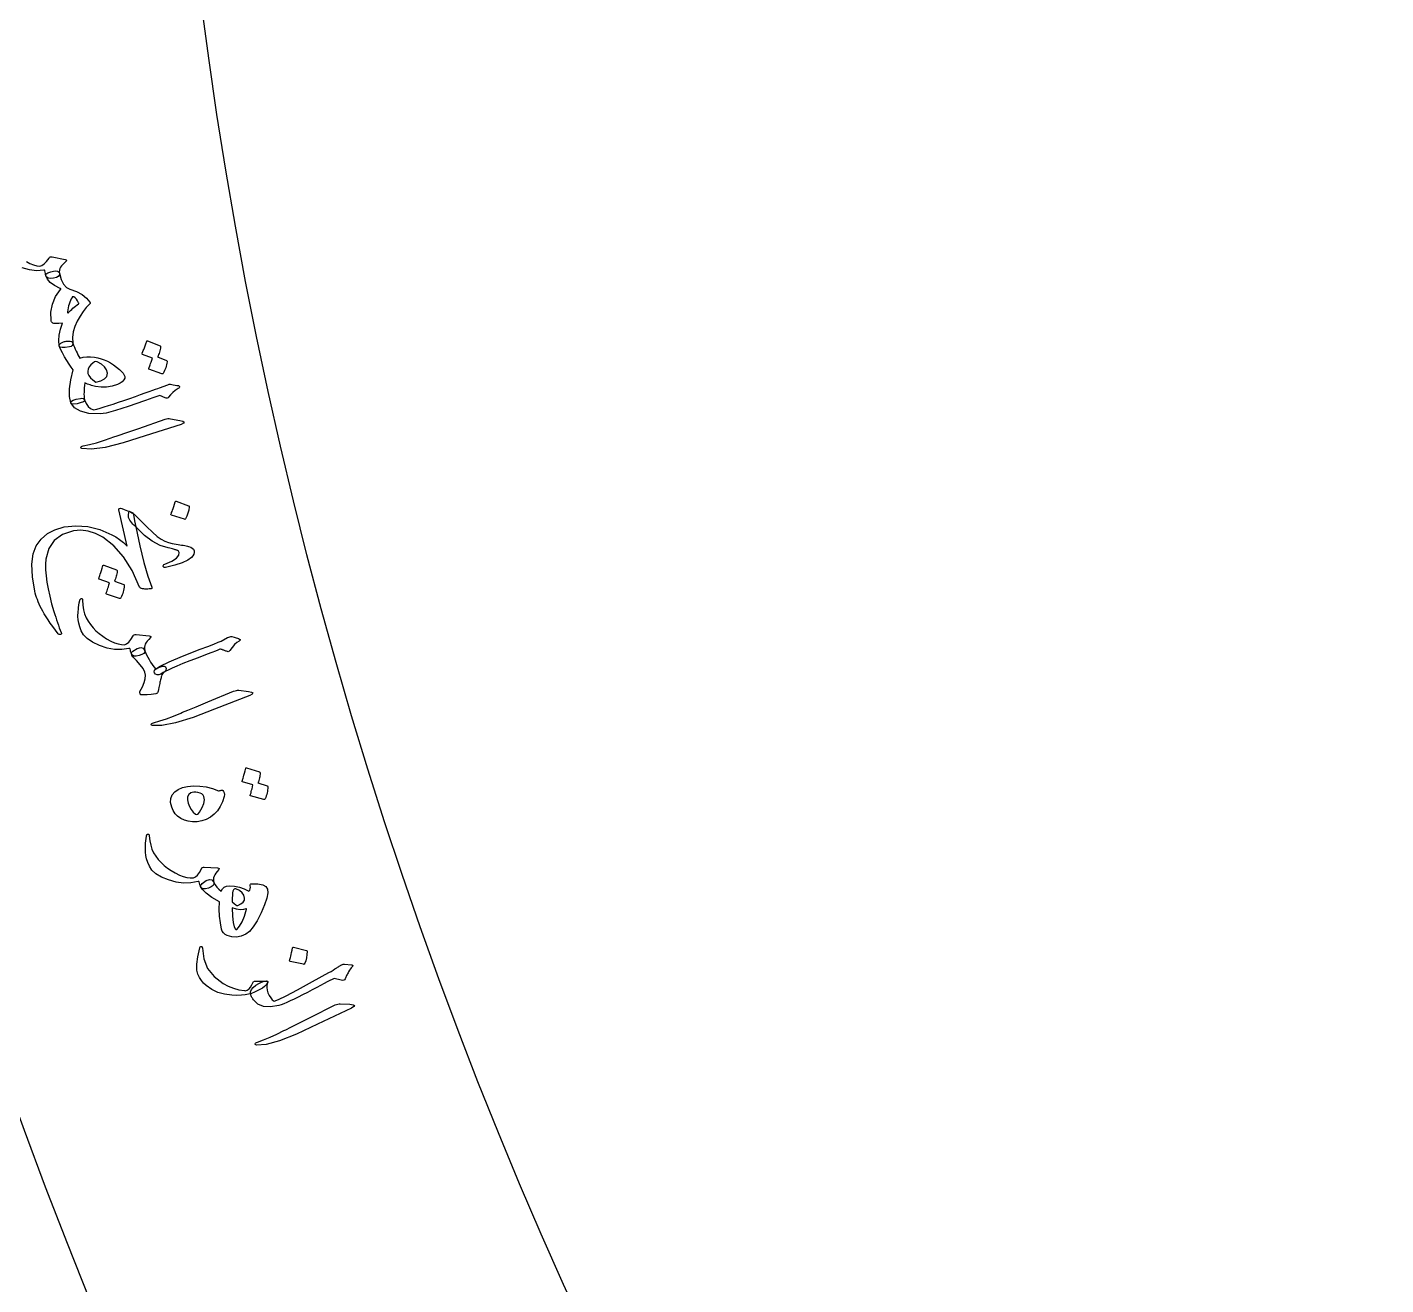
# Model space of a CAD drawing. Header units: millimetres. Extents: x -77 to 77, y -78 to 103.
# Drawn here: x -53.11 to -37.59, y -21.22 to -6.85 of the extents above; entities that cross this region are included whole.
import ezdxf

# ---------------------------------------------------------------- set-up
doc = ezdxf.new("R2010")
doc.units = ezdxf.units.MM
for name, color, linetype in [('CUT_OUTER', 1, 'Continuous'), ('ENGRAVE', 7, 'Continuous'), ('TEXT', 5, 'Continuous')]:
    doc.layers.add(name, color=color, linetype=linetype)

msp = doc.modelspace()

# ---------------------------------------------------------------- linework, layer by layer
at = {"layer": 'CUT_OUTER'}
msp.add_arc((0, -0.0003), 77.4997, 178.346942, 3.754487, dxfattribs=at)
at = {"layer": 'ENGRAVE'}
for radius in [75.95, 75.95, 73.9156, 70.1375, 70.1375, 67.1538, 61.6125, 61.6125, 56.575, 56.575, 51.5375, 51.5375]:
    msp.add_circle((0, 0), radius, dxfattribs=at)
at = {"layer": 'TEXT'}
msp.add_lwpolyline([(-53.1186, -9.5276), (-53.0783, -9.5497), (-53.0392, -9.5658), (-53.0015, -9.5762), (-52.965, -9.5806), (-52.9414, -9.5731), (-52.9162, -9.5553), (-52.8893, -9.5271), (-52.8607, -9.4885), (-52.8542, -9.4816), (-52.8463, -9.477), (-52.8368, -9.4748), (-52.8257, -9.4751), (-52.8257, -9.4751), (-52.6783, -9.5039), (-52.6663, -9.5078), (-52.6598, -9.5125), (-52.6591, -9.5181), (-52.6639, -9.5244), (-52.6854, -9.5432), (-52.7035, -9.561), (-52.7183, -9.5777), (-52.7297, -9.5934), (-52.7376, -9.6097), (-52.7422, -9.6269), (-52.7436, -9.6447), (-52.7418, -9.6634), (-52.7432, -9.6824), (-52.755, -9.6979), (-52.7773, -9.7101), (-52.8099, -9.7187), (-52.8437, -9.7223), (-52.8695, -9.719), (-52.8871, -9.7088), (-52.8967, -9.6917), (-52.8999, -9.6779), (-52.9027, -9.6638), (-52.9051, -9.6493), (-52.9072, -9.6346), (-52.9083, -9.6322), (-52.9106, -9.6303), (-52.9142, -9.6288), (-52.9191, -9.6278), (-53.0022, -9.6333), (-53.0855, -9.6249), (-53.1688, -9.6024)], dxfattribs=at)
for points in [[(-52.3951, -9.994), (-52.3925, -9.9985), (-52.3917, -10.0027), (-52.3927, -10.0065), (-52.3956, -10.0101), (-52.435, -10.0523), (-52.472, -10.0995), (-52.5067, -10.1516), (-52.5391, -10.2088), (-52.5662, -10.2701), (-52.5836, -10.3327), (-52.5913, -10.3966), (-52.5893, -10.4617), (-52.5897, -10.4767), (-52.596, -10.4886), (-52.6079, -10.4973), (-52.6256, -10.503), (-52.6749, -10.5107), (-52.7109, -10.5115), (-52.7339, -10.5054), (-52.7437, -10.4924), (-52.7501, -10.4321), (-52.7459, -10.3686), (-52.7311, -10.302), (-52.7057, -10.2322), (-52.7494, -10.236), (-52.7827, -10.2373), (-52.8056, -10.2361), (-52.818, -10.2324), (-52.8254, -10.2264), (-52.8312, -10.2193), (-52.8354, -10.2113), (-52.8381, -10.2022), (-52.8396, -10.1055), (-52.822, -10.014), (-52.7852, -9.9277), (-52.7292, -9.8467), (-52.7273, -9.8436), (-52.7273, -9.8406), (-52.7292, -9.8377), (-52.7332, -9.835), (-52.7979, -9.8026), (-52.8467, -9.7676), (-52.8798, -9.73), (-52.897, -9.69), (-52.8969, -9.6809), (-52.8931, -9.6727), (-52.8855, -9.6654), (-52.8742, -9.659), (-52.8397, -9.6448), (-52.8098, -9.637), (-52.7845, -9.6356), (-52.7637, -9.6406), (-52.7551, -9.6453), (-52.7486, -9.6503), (-52.7443, -9.6558), (-52.7421, -9.6616), (-52.7215, -9.7336), (-52.6948, -9.7881), (-52.6618, -9.8251), (-52.6228, -9.8447), (-52.5458, -9.8717), (-52.4823, -9.9056), (-52.432, -9.9463), (-52.3951, -9.994)], [(-52.5236, -10.0114), (-52.5219, -10.0089), (-52.5211, -10.006), (-52.5213, -10.0026), (-52.5225, -9.9987), (-52.5343, -9.9761), (-52.5477, -9.9576), (-52.5628, -9.9432), (-52.5795, -9.9328), (-52.5858, -9.9308), (-52.591, -9.931), (-52.5951, -9.9334), (-52.5981, -9.9381), (-52.6076, -9.9564), (-52.6162, -9.9752), (-52.624, -9.9947), (-52.6308, -10.0148), (-52.6367, -10.0355), (-52.6417, -10.0569), (-52.6458, -10.0788), (-52.649, -10.1014), (-52.6492, -10.1071), (-52.6488, -10.1114), (-52.6478, -10.1144), (-52.6462, -10.116), (-52.6441, -10.1163), (-52.6418, -10.1154), (-52.6393, -10.1132), (-52.6367, -10.1097), (-52.6258, -10.0986), (-52.6141, -10.0871), (-52.6014, -10.0752), (-52.5878, -10.0628), (-52.5732, -10.0502), (-52.5576, -10.0375), (-52.5411, -10.0245), (-52.5236, -10.0114)], [(-51.9953, -10.8435), (-51.9949, -10.846), (-51.9946, -10.8483), (-51.9944, -10.8503), (-51.9944, -10.8522), (-51.9945, -10.854), (-51.9948, -10.8559), (-51.9951, -10.8577), (-51.9956, -10.8596), (-52.0072, -10.8814), (-52.0249, -10.9008), (-52.0488, -10.9177), (-52.0787, -10.9321), (-52.1415, -10.9521), (-52.2042, -10.9625), (-52.267, -10.9633), (-52.3297, -10.9544), (-52.3447, -10.9511), (-52.3598, -10.9473), (-52.375, -10.9431), (-52.3903, -10.9384), (-52.4056, -10.9334), (-52.4211, -10.9279), (-52.4366, -10.9219), (-52.4523, -10.9155), (-52.4557, -10.9436), (-52.4584, -10.9706), (-52.4603, -10.9965), (-52.4614, -11.0214), (-52.4616, -11.0452), (-52.4608, -11.0679), (-52.459, -11.0895), (-52.4561, -11.11), (-52.4572, -11.1183), (-52.4639, -11.126), (-52.4764, -11.1331), (-52.4946, -11.1397), (-52.5414, -11.1523), (-52.5763, -11.157), (-52.5992, -11.1538), (-52.6102, -11.1426), (-52.6254, -11.0687), (-52.6262, -10.9814), (-52.6127, -10.8809), (-52.5847, -10.7672), (-52.6081, -10.7358), (-52.6323, -10.7002), (-52.6573, -10.6605), (-52.6832, -10.6167), (-52.7076, -10.5726), (-52.7259, -10.5369), (-52.7381, -10.5096), (-52.7441, -10.4907), (-52.7436, -10.4805), (-52.7382, -10.4707), (-52.7279, -10.4612), (-52.7125, -10.4521), (-52.7035, -10.4481), (-52.6943, -10.4447), (-52.685, -10.4422), (-52.6756, -10.4403), (-52.666, -10.4391), (-52.6564, -10.4381), (-52.6467, -10.4375), (-52.637, -10.4372), (-52.6185, -10.4389), (-52.6045, -10.4433), (-52.5949, -10.4503), (-52.5896, -10.46), (-52.5802, -10.4837), (-52.5707, -10.5068), (-52.5609, -10.5291), (-52.5509, -10.5507), (-52.5407, -10.5718), (-52.5302, -10.5926), (-52.5195, -10.6132), (-52.5084, -10.6334), (-52.4706, -10.6224), (-52.4301, -10.6167), (-52.387, -10.6162), (-52.3413, -10.621), (-52.3036, -10.6289), (-52.2665, -10.6394), (-52.23, -10.6527), (-52.1941, -10.6685), (-52.1587, -10.6872), (-52.1237, -10.709), (-52.0892, -10.7339), (-52.0552, -10.7618), (-52.0318, -10.7842), (-52.014, -10.8052), (-52.0019, -10.825), (-51.9953, -10.8435)], [(-51.5188, -10.6597), (-51.5162, -10.6614), (-51.5143, -10.6641), (-51.5131, -10.6678), (-51.5125, -10.6725), (-51.5154, -10.6904), (-51.519, -10.7079), (-51.5234, -10.725), (-51.5285, -10.7418), (-51.5345, -10.7583), (-51.5413, -10.7746), (-51.5491, -10.7908), (-51.5578, -10.8069), (-51.5608, -10.8103), (-51.5643, -10.8122), (-51.5683, -10.8128), (-51.5729, -10.8118), (-51.72, -10.7579), (-51.7222, -10.756), (-51.7229, -10.7527), (-51.7221, -10.748), (-51.7198, -10.7419), (-51.7174, -10.7375), (-51.7143, -10.7306), (-51.7105, -10.7211), (-51.706, -10.709), (-51.7008, -10.6943), (-51.6946, -10.6767), (-51.6876, -10.6563), (-51.6797, -10.633), (-51.7941, -10.5894), (-51.7978, -10.5871), (-51.7993, -10.5834), (-51.7987, -10.5784), (-51.7958, -10.5721), (-51.7934, -10.5666), (-51.7898, -10.5581), (-51.785, -10.5464), (-51.7791, -10.5316), (-51.772, -10.5135), (-51.7639, -10.4919), (-51.7547, -10.4668), (-51.7444, -10.4381), (-51.7424, -10.435), (-51.7401, -10.4333), (-51.7374, -10.4331), (-51.7345, -10.4344), (-51.5925, -10.4919), (-51.5899, -10.4936), (-51.588, -10.4963), (-51.5868, -10.5), (-51.5863, -10.5047), (-51.5881, -10.5198), (-51.5907, -10.5346), (-51.5941, -10.5492), (-51.5984, -10.5635), (-51.6034, -10.5775), (-51.609, -10.5912), (-51.6153, -10.6046), (-51.6221, -10.6177)], [(-52.1929, -10.8045), (-52.2034, -10.7649), (-52.2266, -10.73), (-52.2624, -10.6995), (-52.3109, -10.6737), (-52.3258, -10.6706), (-52.3427, -10.6753), (-52.3616, -10.6877), (-52.3825, -10.7079), (-52.4009, -10.7328), (-52.4126, -10.7574), (-52.4176, -10.7818), (-52.416, -10.806), (-52.4065, -10.8309), (-52.3883, -10.8557), (-52.3613, -10.8805), (-52.3257, -10.9053), (-52.2688, -10.8909), (-52.2277, -10.8693), (-52.2024, -10.8405), (-52.1929, -10.8045)], [(-51.4746, -10.9303), (-51.4442, -10.9357), (-51.4202, -10.9399), (-51.4025, -10.9427), (-51.3911, -10.9442), (-51.3837, -10.9457), (-51.3781, -10.9485), (-51.3742, -10.9525), (-51.3721, -10.9578), (-51.3718, -10.9642), (-51.374, -10.97), (-51.3784, -10.9753), (-51.3853, -10.9799), (-51.419, -11.0017), (-51.4484, -11.0256), (-51.4736, -11.0513), (-51.4946, -11.0791), (-51.5015, -11.0871), (-51.5105, -11.0909), (-51.5214, -11.0905), (-51.5344, -11.0859), (-51.5954, -11.0601), (-51.6186, -11.0678), (-51.6413, -11.0753), (-51.6637, -11.0827), (-51.6856, -11.0901), (-51.7071, -11.0974), (-51.7281, -11.1045), (-51.7488, -11.1116), (-51.769, -11.1186), (-51.956, -11.1834), (-52.103, -11.2301), (-52.2101, -11.2586), (-52.2772, -11.269), (-52.4045, -11.2625), (-52.5024, -11.2393), (-52.571, -11.1993), (-52.6102, -11.1426), (-52.6106, -11.1409), (-52.6109, -11.1392), (-52.6113, -11.1375), (-52.6117, -11.1357), (-52.6042, -11.1235), (-52.5835, -11.1123), (-52.5497, -11.1021), (-52.5027, -11.0929), (-52.485, -11.0909), (-52.4713, -11.093), (-52.4617, -11.0994), (-52.4561, -11.11), (-52.4382, -11.1517), (-52.4148, -11.1846), (-52.3858, -11.2087), (-52.3513, -11.224), (-52.3158, -11.2149), (-52.2756, -11.2035), (-52.2308, -11.1899), (-52.1812, -11.1741), (-52.1272, -11.1562), (-52.0689, -11.1365), (-52.0064, -11.1148), (-51.9395, -11.0912), (-51.8736, -11.0686), (-51.8145, -11.0481), (-51.762, -11.0297), (-51.7163, -11.0135), (-51.6772, -10.9995), (-51.6448, -10.9881), (-51.6189, -10.9792), (-51.5997, -10.9728), (-51.5057, -10.9351), (-51.4962, -10.9326), (-51.4878, -10.9309), (-51.4806, -10.9301), (-51.4746, -10.9303)], [(-51.367, -11.3441), (-51.3319, -11.3532), (-51.3179, -11.3636), (-51.3251, -11.3755), (-51.3536, -11.3887), (-51.7635, -11.5205), (-52.0152, -11.601), (-52.2192, -11.652), (-52.3756, -11.6733), (-52.4844, -11.6648), (-52.494, -11.6609), (-52.4996, -11.6569), (-52.5012, -11.6526), (-52.4988, -11.6481), (-52.4945, -11.644), (-52.4884, -11.6404), (-52.4807, -11.6374), (-52.4713, -11.6348), (-52.3973, -11.6184), (-52.3196, -11.5976), (-52.2381, -11.5723), (-52.1529, -11.5427), (-52.1306, -11.5354), (-52.0703, -11.5151), (-51.9722, -11.4816), (-51.8362, -11.4352), (-51.535, -11.3299), (-51.5188, -11.3254), (-51.5034, -11.3229), (-51.489, -11.3224), (-51.4754, -11.3239)], [(-51.8711, -12.5576), (-51.8255, -12.7773), (-51.7796, -12.9657), (-51.7337, -13.1227), (-51.6881, -13.2484), (-51.6866, -13.2523), (-51.686, -13.2558), (-51.6863, -13.259), (-51.6874, -13.2618), (-51.6893, -13.2641), (-51.692, -13.2659), (-51.6954, -13.267), (-51.6995, -13.2676), (-51.7158, -13.2682), (-51.7308, -13.2686), (-51.7445, -13.2688), (-51.757, -13.2688), (-51.7681, -13.2686), (-51.7779, -13.2681), (-51.7865, -13.2674), (-51.7937, -13.2665), (-51.8056, -13.2636), (-51.815, -13.2593), (-51.8218, -13.2533), (-51.8261, -13.2458), (-51.9113, -13.0587), (-52.0097, -12.9017), (-52.1216, -12.7746), (-52.2471, -12.6776), (-52.3311, -12.6334), (-52.4151, -12.6067), (-52.499, -12.5976), (-52.583, -12.6061), (-52.7082, -12.6473), (-52.8022, -12.7144), (-52.8649, -12.8076), (-52.8961, -12.9268), (-52.8999, -12.9857), (-52.8994, -13.0493), (-52.8944, -13.1176), (-52.8851, -13.1905), (-52.8714, -13.268), (-52.8536, -13.35), (-52.8316, -13.4365), (-52.8053, -13.5274), (-52.7952, -13.5595), (-52.7849, -13.5911), (-52.7746, -13.622), (-52.7642, -13.6523), (-52.7537, -13.6818), (-52.7433, -13.7102), (-52.7328, -13.7376), (-52.7225, -13.764), (-52.7199, -13.7722), (-52.7204, -13.7787), (-52.7242, -13.7835), (-52.731, -13.7866), (-52.7396, -13.7881), (-52.7465, -13.7878), (-52.7519, -13.7858), (-52.7558, -13.7819), (-52.7887, -13.7384), (-52.819, -13.6969), (-52.8467, -13.6575), (-52.8719, -13.6201), (-52.8945, -13.585), (-52.9146, -13.5522), (-52.9323, -13.5218), (-52.9476, -13.4937), (-52.9604, -13.4669), (-52.9724, -13.4407), (-52.9835, -13.4151), (-52.9938, -13.3901), (-53.003, -13.3655), (-53.0111, -13.3411), (-53.0179, -13.3171), (-53.0235, -13.2933), (-53.0516, -13.1283), (-53.058, -12.9867), (-53.0432, -12.8685), (-53.0071, -12.7739), (-52.9517, -12.6976), (-52.8803, -12.6366), (-52.7928, -12.591), (-52.6893, -12.5605), (-52.5553, -12.5464), (-52.4195, -12.5565), (-52.2819, -12.5906), (-52.1425, -12.6486), (-52.0985, -12.6737), (-52.0549, -12.7036), (-52.0116, -12.7383), (-51.9687, -12.7777), (-52.0649, -12.3648), (-52.063, -12.3539), (-52.0563, -12.3479), (-52.0449, -12.3469), (-52.0286, -12.3508), (-52.0043, -12.3596), (-51.9824, -12.3677), (-51.9629, -12.3749), (-51.9458, -12.3814), (-51.9313, -12.3872), (-51.9194, -12.3922), (-51.9102, -12.3965), (-51.9036, -12.4001), (-51.9, -12.4109), (-51.8934, -12.4408), (-51.8838, -12.4897), (-51.8711, -12.5576)], [(-51.9441, -12.381), (-51.9298, -12.3883), (-51.9153, -12.3971), (-51.9005, -12.4073), (-51.8855, -12.4191), (-51.8701, -12.4324), (-51.8543, -12.4471), (-51.838, -12.4633), (-51.8212, -12.4809), (-51.7455, -12.5586), (-51.6802, -12.6207), (-51.6253, -12.6673), (-51.5809, -12.6985), (-51.5392, -12.7208), (-51.4968, -12.7382), (-51.4535, -12.7506), (-51.4093, -12.7581), (-51.3876, -12.7607), (-51.3668, -12.7634), (-51.347, -12.7662), (-51.3281, -12.7692), (-51.3105, -12.7722), (-51.2944, -12.7752), (-51.2797, -12.7783), (-51.2665, -12.7814), (-51.2431, -12.7898), (-51.2251, -12.801), (-51.2124, -12.8151), (-51.2051, -12.832), (-51.2036, -12.8501), (-51.2081, -12.8689), (-51.2183, -12.8885), (-51.2345, -12.909), (-51.2755, -12.9397), (-51.3386, -12.9687), (-51.4237, -12.9959), (-51.531, -13.0214), (-51.5409, -13.0227), (-51.5486, -13.0213), (-51.5541, -13.0171), (-51.5573, -13.01), (-51.5578, -13.0021), (-51.5548, -12.995), (-51.5484, -12.989), (-51.5387, -12.9838), (-51.4603, -12.9503), (-51.4066, -12.917), (-51.3777, -12.8839), (-51.3736, -12.851), (-51.3769, -12.8437), (-51.383, -12.8368), (-51.3919, -12.8305), (-51.4036, -12.8246), (-51.4103, -12.8223), (-51.4186, -12.8198), (-51.4283, -12.817), (-51.4396, -12.8139), (-51.4525, -12.8105), (-51.4669, -12.8068), (-51.4828, -12.8028), (-51.5003, -12.7985), (-51.5919, -12.77), (-51.6822, -12.7226), (-51.7712, -12.6562), (-51.8589, -12.5708), (-51.8598, -12.5699), (-51.8625, -12.5672), (-51.8669, -12.5627), (-51.8732, -12.5563), (-51.8813, -12.5482), (-51.8911, -12.5382), (-51.9027, -12.5264), (-51.9161, -12.5128), (-51.9393, -12.4827), (-51.9517, -12.4507), (-51.9533, -12.4168), (-51.9441, -12.381)], [(-51.2662, -12.3188), (-51.2636, -12.3204), (-51.2616, -12.323), (-51.2603, -12.3267), (-51.2596, -12.3314), (-51.2651, -12.3673), (-51.2741, -12.402), (-51.2864, -12.4355), (-51.3022, -12.4679), (-51.305, -12.4714), (-51.3081, -12.4733), (-51.3116, -12.4739), (-51.3154, -12.4729), (-51.4638, -12.4251), (-51.4676, -12.4229), (-51.4693, -12.4193), (-51.4688, -12.4143), (-51.4662, -12.4079), (-51.4639, -12.4023), (-51.4606, -12.3936), (-51.4563, -12.3818), (-51.4509, -12.3668), (-51.4445, -12.3484), (-51.4371, -12.3265), (-51.4288, -12.301), (-51.4196, -12.272), (-51.4178, -12.268), (-51.4157, -12.2657), (-51.4131, -12.2651), (-51.4102, -12.2662)], [(-52.0083, -13.2181), (-52.0057, -13.2197), (-52.0036, -13.2223), (-52.0022, -13.226), (-52.0015, -13.2308), (-52.0035, -13.2492), (-52.0062, -13.2672), (-52.0097, -13.2848), (-52.014, -13.302), (-52.0191, -13.3191), (-52.0252, -13.336), (-52.0322, -13.3528), (-52.0401, -13.3695), (-52.0429, -13.3731), (-52.0463, -13.3752), (-52.0503, -13.3759), (-52.0549, -13.3752), (-52.2047, -13.3262), (-52.207, -13.3244), (-52.2078, -13.3211), (-52.2072, -13.3163), (-52.2052, -13.31), (-52.2031, -13.3054), (-52.2003, -13.2983), (-52.197, -13.2884), (-52.1931, -13.276), (-52.1886, -13.2607), (-52.1833, -13.2425), (-52.1773, -13.2215), (-52.1706, -13.1975), (-52.2871, -13.1578), (-52.2909, -13.1556), (-52.2927, -13.1519), (-52.2922, -13.1468), (-52.2897, -13.1402), (-52.2875, -13.1346), (-52.2844, -13.1257), (-52.2802, -13.1136), (-52.275, -13.0983), (-52.2688, -13.0796), (-52.2618, -13.0573), (-52.2538, -13.0314), (-52.245, -13.0018), (-52.2431, -12.9985), (-52.2408, -12.9967), (-52.2382, -12.9963), (-52.2352, -12.9975), (-52.0904, -13.0503), (-52.0877, -13.0519), (-52.0857, -13.0545), (-52.0843, -13.0583), (-52.0836, -13.0631), (-52.0846, -13.0785), (-52.0865, -13.0937), (-52.0892, -13.1087), (-52.0928, -13.1234), (-52.0971, -13.1379), (-52.102, -13.152), (-52.1076, -13.1659), (-52.1138, -13.1795)], [(-51.8674, -13.7878), (-51.7182, -13.8043), (-51.7058, -13.8073), (-51.699, -13.8115), (-51.6978, -13.8169), (-51.7021, -13.8236), (-51.722, -13.8441), (-51.7386, -13.8633), (-51.7519, -13.8812), (-51.762, -13.8977), (-51.7685, -13.9147), (-51.7718, -13.9322), (-51.7717, -13.9501), (-51.7683, -13.9685), (-51.7682, -13.9876), (-51.7787, -14.004), (-51.7998, -14.018), (-51.8316, -14.0293), (-51.8651, -14.0356), (-51.891, -14.0344), (-51.9094, -14.0257), (-51.9204, -14.0095), (-51.9247, -13.996), (-51.9287, -13.9821), (-51.9323, -13.968), (-51.9355, -13.9534), (-51.9368, -13.9512), (-51.9393, -13.9494), (-51.943, -13.9483), (-51.9479, -13.9477), (-52.0303, -13.96), (-52.114, -13.9584), (-52.1988, -13.9429), (-52.2849, -13.9134), (-52.363, -13.8756), (-52.4238, -13.8351), (-52.4674, -13.7921), (-52.4937, -13.7465), (-52.5093, -13.7013), (-52.5206, -13.659), (-52.5277, -13.6198), (-52.5307, -13.5836), (-52.5304, -13.5655), (-52.5295, -13.5459), (-52.5282, -13.525), (-52.5262, -13.5027), (-52.5235, -13.479), (-52.5197, -13.454), (-52.5149, -13.4278), (-52.5091, -13.4003), (-52.5079, -13.3934), (-52.5059, -13.388), (-52.5031, -13.384), (-52.4995, -13.3813), (-52.4944, -13.3789), (-52.4899, -13.378), (-52.4863, -13.3787), (-52.4833, -13.3809), (-52.4804, -13.384), (-52.4784, -13.3879), (-52.4774, -13.3924), (-52.4773, -13.3976), (-52.4742, -13.4545), (-52.4665, -13.5066), (-52.4541, -13.5537), (-52.4371, -13.596), (-52.4145, -13.6364), (-52.3883, -13.6747), (-52.3584, -13.7111), (-52.3248, -13.7453), (-52.2877, -13.7777), (-52.2469, -13.8083), (-52.2027, -13.8372), (-52.155, -13.8642), (-52.113, -13.8829), (-52.0728, -13.8958), (-52.0343, -13.9029), (-51.9975, -13.9044), (-51.9747, -13.895), (-51.951, -13.8751), (-51.9265, -13.8448), (-51.9012, -13.804), (-51.8953, -13.7966), (-51.8878, -13.7914), (-51.8785, -13.7884), (-51.8674, -13.7878)], [(-51.5316, -14.1584), (-51.5245, -14.1777), (-51.5253, -14.1947), (-51.5339, -14.2094), (-51.5505, -14.2216), (-51.5588, -14.2274), (-51.566, -14.2364), (-51.5721, -14.2484), (-51.5771, -14.2635), (-51.5793, -14.2728), (-51.5819, -14.283), (-51.5847, -14.2943), (-51.5879, -14.3065), (-51.5911, -14.3197), (-51.5942, -14.3337), (-51.5971, -14.3486), (-51.5999, -14.3644), (-51.6052, -14.3939), (-51.6101, -14.4174), (-51.6147, -14.4348), (-51.6189, -14.4462), (-51.6231, -14.4543), (-51.6281, -14.4602), (-51.6341, -14.4638), (-51.6408, -14.4651), (-51.6932, -14.4721), (-51.7385, -14.4765), (-51.7769, -14.4782), (-51.8083, -14.4773), (-51.8126, -14.476), (-51.8162, -14.4731), (-51.8192, -14.4687), (-51.8214, -14.4627), (-51.8233, -14.4548), (-51.8241, -14.4483), (-51.8238, -14.4431), (-51.8225, -14.4392), (-51.7949, -14.3854), (-51.7752, -14.3365), (-51.7634, -14.2927), (-51.7595, -14.2538), (-51.7663, -14.2174), (-51.7859, -14.1772), (-51.8184, -14.1332), (-51.8636, -14.0853), (-51.8857, -14.0623), (-51.9026, -14.0417), (-51.9143, -14.0235), (-51.9208, -14.0078), (-51.9216, -13.9996), (-51.9192, -13.9919), (-51.9138, -13.9848), (-51.9053, -13.9781), (-51.854, -13.9495), (-51.8141, -13.9381), (-51.7857, -13.9439), (-51.7688, -13.9668), (-51.7582, -13.9934), (-51.7462, -14.0203), (-51.7327, -14.0474), (-51.7177, -14.0748), (-51.7013, -14.1024), (-51.6832, -14.13), (-51.6635, -14.1575), (-51.6422, -14.1851), (-51.5995, -14.1627), (-51.5668, -14.1508), (-51.5442, -14.1493), (-51.5316, -14.1584)], [(-51.0561, -14.0133), (-51.1595, -14.0531), (-51.2512, -14.089), (-51.3313, -14.1211), (-51.3998, -14.1493), (-51.4565, -14.1736), (-51.5014, -14.194), (-51.5344, -14.2105), (-51.5556, -14.223), (-51.5826, -14.2403), (-51.6065, -14.2489), (-51.6274, -14.249), (-51.6452, -14.2405), (-51.6573, -14.2273), (-51.6612, -14.2135), (-51.6569, -14.199), (-51.6444, -14.1839), (-51.5905, -14.1485), (-51.4877, -14.0987), (-51.3359, -14.0345), (-51.1353, -13.9559), (-51.0485, -13.9238), (-50.9793, -13.8976), (-50.9278, -13.8774), (-50.8939, -13.8632), (-50.8212, -13.8237), (-50.8082, -13.8176), (-50.7958, -13.8137), (-50.7843, -13.812), (-50.7735, -13.8125), (-50.7453, -13.8201), (-50.7235, -13.8261), (-50.7081, -13.8305), (-50.6989, -13.8332), (-50.6847, -13.84), (-50.6783, -13.8472), (-50.6798, -13.8547), (-50.6891, -13.8626), (-50.7168, -13.8799), (-50.744, -13.904), (-50.7707, -13.9349), (-50.7968, -13.9726), (-50.8022, -13.9796), (-50.8083, -13.9838), (-50.8152, -13.985), (-50.8229, -13.9833), (-50.8326, -13.9799), (-50.8418, -13.9767), (-50.8503, -13.9736), (-50.8582, -13.9706), (-50.8654, -13.9679), (-50.8721, -13.9653), (-50.8782, -13.9629), (-50.8836, -13.9606), (-50.8926, -13.9577), (-50.9011, -13.9564), (-50.9091, -13.9569), (-50.9167, -13.9589), (-50.9327, -13.9657), (-50.9612, -13.977), (-51.0024, -13.9928), (-51.0561, -14.0133)], [(-50.5843, -14.4392), (-50.5486, -14.4462), (-50.534, -14.4558), (-50.5405, -14.468), (-50.5681, -14.483), (-50.9693, -14.6394), (-51.2156, -14.735), (-51.4162, -14.7983), (-51.571, -14.829), (-51.6801, -14.8271), (-51.6899, -14.8238), (-51.6957, -14.8201), (-51.6976, -14.816), (-51.6955, -14.8114), (-51.6914, -14.807), (-51.6856, -14.8031), (-51.6781, -14.7995), (-51.6689, -14.7964), (-51.596, -14.7756), (-51.5197, -14.75), (-51.4399, -14.7199), (-51.3567, -14.6852), (-51.3348, -14.6765), (-51.2759, -14.6526), (-51.18, -14.6133), (-51.047, -14.5587), (-50.7528, -14.4353), (-50.7368, -14.4298), (-50.7217, -14.4264), (-50.7073, -14.425), (-50.6937, -14.4256)], [(-50.369, -15.5154), (-50.3663, -15.5168), (-50.3641, -15.5193), (-50.3626, -15.5229), (-50.3616, -15.5276), (-50.3628, -15.5457), (-50.3647, -15.5635), (-50.3674, -15.581), (-50.3709, -15.5982), (-50.3753, -15.6152), (-50.3805, -15.6321), (-50.3867, -15.649), (-50.3939, -15.6659), (-50.3965, -15.6695), (-50.3998, -15.6718), (-50.4038, -15.6727), (-50.4084, -15.6722), (-50.56, -15.6323), (-50.5624, -15.6306), (-50.5634, -15.6274), (-50.563, -15.6226), (-50.5613, -15.6163), (-50.5593, -15.6118), (-50.5569, -15.6046), (-50.5541, -15.5947), (-50.5507, -15.5823), (-50.5469, -15.567), (-50.5425, -15.5489), (-50.5374, -15.5279), (-50.5318, -15.504), (-50.6498, -15.4713), (-50.6537, -15.4693), (-50.6556, -15.4658), (-50.6554, -15.4607), (-50.6532, -15.4542), (-50.6513, -15.4485), (-50.6485, -15.4396), (-50.6448, -15.4275), (-50.6404, -15.4122), (-50.6351, -15.3935), (-50.629, -15.3712), (-50.6223, -15.3453), (-50.6148, -15.3157), (-50.613, -15.3124), (-50.6109, -15.3105), (-50.6083, -15.31), (-50.6052, -15.311), (-50.4584, -15.355), (-50.4557, -15.3564), (-50.4535, -15.359), (-50.452, -15.3625), (-50.451, -15.3672), (-50.4513, -15.3824), (-50.4525, -15.3975), (-50.4546, -15.4123), (-50.4575, -15.427), (-50.4611, -15.4414), (-50.4654, -15.4556), (-50.4703, -15.4695), (-50.4759, -15.4832)], [(-50.8776, -15.57), (-50.8667, -15.5822), (-50.8604, -15.598), (-50.8587, -15.6172), (-50.8617, -15.6398), (-50.8797, -15.6995), (-50.9046, -15.753), (-50.9365, -15.8002), (-50.9753, -15.8411), (-51.0186, -15.8746), (-51.0656, -15.8999), (-51.1163, -15.917), (-51.1707, -15.9258), (-51.2225, -15.927), (-51.2706, -15.9214), (-51.3151, -15.9089), (-51.3561, -15.8894), (-51.3919, -15.8642), (-51.4211, -15.8344), (-51.4437, -15.8), (-51.4597, -15.761), (-51.472, -15.7074), (-51.4704, -15.6602), (-51.4549, -15.6194), (-51.4255, -15.585), (-51.3855, -15.5576), (-51.3362, -15.5373), (-51.2777, -15.524), (-51.21, -15.5178), (-51.1374, -15.519), (-51.0659, -15.5285), (-50.9956, -15.5462), (-50.9264, -15.5722), (-50.9233, -15.5728), (-50.9185, -15.5725), (-50.9119, -15.5712), (-50.9036, -15.5688), (-50.8945, -15.5666), (-50.8871, -15.5661), (-50.8815, -15.5672), (-50.8776, -15.57)], [(-51.1884, -15.8394), (-51.1774, -15.8437), (-51.1659, -15.8411), (-51.1537, -15.8317), (-51.1408, -15.8155), (-51.1106, -15.7637), (-51.0925, -15.7168), (-51.0867, -15.6748), (-51.093, -15.6377), (-51.1012, -15.6217), (-51.1151, -15.6088), (-51.1347, -15.599), (-51.1599, -15.5923), (-51.1861, -15.5887), (-51.2083, -15.5883), (-51.2265, -15.591), (-51.2409, -15.5968), (-51.2644, -15.6168), (-51.2776, -15.6429), (-51.2805, -15.6749), (-51.2731, -15.7131), (-51.2579, -15.7531), (-51.2388, -15.7875), (-51.2156, -15.8162), (-51.1884, -15.8394)], [(-51.0873, -16.4445), (-50.9374, -16.4533), (-50.9249, -16.4556), (-50.9179, -16.4595), (-50.9164, -16.4648), (-50.9204, -16.4718), (-50.9392, -16.4933), (-50.9548, -16.5133), (-50.9671, -16.5318), (-50.9763, -16.5489), (-50.982, -16.5662), (-50.9843, -16.5838), (-50.9833, -16.6017), (-50.979, -16.6199), (-50.9778, -16.6389), (-50.9875, -16.6559), (-51.0079, -16.6709), (-51.0391, -16.6838), (-51.0722, -16.6919), (-51.0981, -16.692), (-51.117, -16.6843), (-51.1287, -16.6687), (-51.1338, -16.6554), (-51.1384, -16.6418), (-51.1427, -16.6278), (-51.1467, -16.6134), (-51.1481, -16.6112), (-51.1507, -16.6096), (-51.1545, -16.6087), (-51.1594, -16.6083), (-51.2411, -16.6249), (-51.3247, -16.6276), (-51.4103, -16.6165), (-51.4978, -16.5915), (-51.5777, -16.5577), (-51.6405, -16.5205), (-51.6862, -16.4797), (-51.7148, -16.4356), (-51.7327, -16.3912), (-51.7462, -16.3496), (-51.7554, -16.3108), (-51.7602, -16.2748), (-51.7608, -16.2567), (-51.761, -16.2371), (-51.7607, -16.2161), (-51.7599, -16.1937), (-51.7584, -16.17), (-51.7559, -16.1448), (-51.7525, -16.1184), (-51.7481, -16.0906), (-51.7473, -16.0837), (-51.7455, -16.0782), (-51.7429, -16.074), (-51.7395, -16.0712), (-51.7345, -16.0685), (-51.7301, -16.0674), (-51.7264, -16.0678), (-51.7234, -16.0699), (-51.7203, -16.0729), (-51.7181, -16.0766), (-51.7168, -16.0811), (-51.7164, -16.0863), (-51.7105, -16.143), (-51.7001, -16.1945), (-51.6853, -16.241), (-51.6661, -16.2824), (-51.6415, -16.3215), (-51.6133, -16.3585), (-51.5816, -16.3932), (-51.5463, -16.4257), (-51.5075, -16.4561), (-51.4652, -16.4846), (-51.4196, -16.5111), (-51.3705, -16.5357), (-51.3276, -16.5521), (-51.2868, -16.5629), (-51.248, -16.5681), (-51.2112, -16.5677), (-51.1889, -16.5571), (-51.1663, -16.536), (-51.1434, -16.5045), (-51.1201, -16.4625), (-51.1147, -16.4547), (-51.1074, -16.4491), (-51.0983, -16.4457), (-51.0873, -16.4445)], [(-50.5469, -16.6348), (-50.4745, -16.635), (-50.42, -16.6452), (-50.3834, -16.6653), (-50.3646, -16.6955), (-50.3617, -16.7395), (-50.373, -16.7994), (-50.3984, -16.8755), (-50.438, -16.9676), (-50.4835, -17.0572), (-50.528, -17.1278), (-50.5715, -17.1792), (-50.6141, -17.2115), (-50.6666, -17.2334), (-50.7194, -17.2431), (-50.7723, -17.2406), (-50.8255, -17.2259), (-50.8496, -17.2134), (-50.8686, -17.1968), (-50.8824, -17.1762), (-50.8912, -17.1516), (-50.9042, -17.0798), (-50.9125, -17.0044), (-50.9161, -16.9254), (-50.915, -16.8428), (-51.001, -16.7899), (-51.0654, -16.7429), (-51.1081, -16.7019), (-51.1293, -16.667), (-51.13, -16.6592), (-51.1273, -16.6506), (-51.1211, -16.6414), (-51.1114, -16.6316), (-51.0668, -16.5981), (-51.03, -16.5848), (-51.0009, -16.5915), (-50.9795, -16.6182), (-50.9634, -16.6472), (-50.944, -16.6735), (-50.9213, -16.6971), (-50.8953, -16.718), (-50.8815, -16.6924), (-50.8614, -16.6741), (-50.8349, -16.6633), (-50.8021, -16.6598), (-50.7432, -16.6634), (-50.6862, -16.6746), (-50.631, -16.6936), (-50.5777, -16.7202), (-50.5689, -16.7067), (-50.5636, -16.6917), (-50.5618, -16.675), (-50.5636, -16.6568), (-50.5638, -16.6475), (-50.561, -16.6408), (-50.5554, -16.6365), (-50.5469, -16.6348)], [(-50.7678, -16.842), (-50.7465, -16.8616), (-50.7292, -16.8749), (-50.7158, -16.8818), (-50.7064, -16.8825), (-50.6699, -16.864), (-50.6445, -16.8439), (-50.6303, -16.8223), (-50.6271, -16.7991), (-50.636, -16.7658), (-50.6555, -16.7372), (-50.6856, -16.7132), (-50.7264, -16.6938), (-50.7381, -16.6916), (-50.7477, -16.6949), (-50.7553, -16.7037), (-50.7608, -16.7181), (-50.7646, -16.7387), (-50.7671, -16.7662), (-50.7681, -16.8006), (-50.7678, -16.842)], [(-50.6068, -16.9267), (-50.6061, -16.9232), (-50.6068, -16.9211), (-50.6088, -16.9205), (-50.6123, -16.9212), (-50.641, -16.9303), (-50.6766, -16.9316), (-50.7193, -16.9251), (-50.7689, -16.9107), (-50.7649, -17.0056), (-50.7574, -17.0774), (-50.7465, -17.1261), (-50.7323, -17.1517), (-50.728, -17.1557), (-50.7239, -17.1576), (-50.72, -17.1576), (-50.7163, -17.1555), (-50.6838, -17.1187), (-50.6548, -17.0682), (-50.6291, -17.0042), (-50.6068, -16.9267)], [(-50.3658, -17.7679), (-50.3805, -17.7877), (-50.3999, -17.8069), (-50.4238, -17.8253), (-50.4525, -17.8431), (-50.4833, -17.8593), (-50.5154, -17.8737), (-50.5489, -17.8863), (-50.5838, -17.897), (-50.6204, -17.9043), (-50.6641, -17.9086), (-50.715, -17.9098), (-50.773, -17.9078), (-50.8551, -17.8974), (-50.9315, -17.8752), (-51.0019, -17.8412), (-51.0664, -17.7954), (-51.0957, -17.7682), (-51.1211, -17.738), (-51.1427, -17.7049), (-51.1604, -17.6687), (-51.1712, -17.621), (-51.1714, -17.5549), (-51.1608, -17.4704), (-51.1395, -17.3678), (-51.1369, -17.3613), (-51.1333, -17.3563), (-51.1287, -17.3529), (-51.1231, -17.351), (-51.1177, -17.3512), (-51.1136, -17.3543), (-51.1109, -17.3602), (-51.1096, -17.3688), (-51.0946, -17.4928), (-51.0503, -17.6016), (-50.9767, -17.6952), (-50.874, -17.7732), (-50.8157, -17.804), (-50.7556, -17.8279), (-50.6937, -17.8451), (-50.63, -17.8555), (-50.62, -17.8558), (-50.6096, -17.854), (-50.5988, -17.8501), (-50.5875, -17.8443), (-50.574, -17.8332), (-50.5598, -17.815), (-50.5449, -17.7895), (-50.5293, -17.7568), (-50.5264, -17.7529), (-50.5219, -17.75), (-50.5159, -17.7483), (-50.5084, -17.7476), (-50.3773, -17.746), (-50.3723, -17.7463), (-50.3684, -17.7475), (-50.3656, -17.7495), (-50.3639, -17.7524), (-50.3629, -17.7565), (-50.3629, -17.7604), (-50.3639, -17.7642), (-50.3658, -17.7679)], [(-49.9212, -17.3964), (-49.9184, -17.3977), (-49.9162, -17.4001), (-49.9145, -17.4036), (-49.9134, -17.4083), (-49.9153, -17.4446), (-49.9207, -17.4801), (-49.9296, -17.5148), (-49.9421, -17.5486), (-49.9445, -17.5523), (-49.9474, -17.5546), (-49.9508, -17.5555), (-49.9547, -17.5549), (-50.1072, -17.5219), (-50.1112, -17.5201), (-50.1132, -17.5166), (-50.1133, -17.5116), (-50.1113, -17.5049), (-50.1096, -17.4992), (-50.1072, -17.4901), (-50.1041, -17.4779), (-50.1002, -17.4624), (-50.0957, -17.4435), (-50.0906, -17.4209), (-50.0849, -17.3947), (-50.0785, -17.3648), (-50.0772, -17.3607), (-50.0753, -17.3582), (-50.0728, -17.3573), (-50.0698, -17.3581)], [(-49.3931, -17.5685), (-49.3925, -17.5727), (-49.3938, -17.577), (-49.3968, -17.5815), (-49.4016, -17.5862), (-49.409, -17.5933), (-49.4178, -17.6047), (-49.4282, -17.6202), (-49.4401, -17.64), (-49.4461, -17.6512), (-49.4519, -17.662), (-49.4575, -17.6726), (-49.4629, -17.6828), (-49.4678, -17.6928), (-49.4723, -17.7026), (-49.4762, -17.7123), (-49.4796, -17.7217), (-49.4857, -17.7313), (-49.4955, -17.737), (-49.5091, -17.7388), (-49.5263, -17.7366), (-49.6057, -17.7174), (-49.6271, -17.7275), (-49.6532, -17.7405), (-49.6837, -17.7564), (-49.7188, -17.7752), (-49.7588, -17.7967), (-49.8039, -17.8206), (-49.8542, -17.8469), (-49.9096, -17.8757), (-49.9645, -17.9047), (-50.0154, -17.9307), (-50.0623, -17.9536), (-50.1051, -17.9735), (-50.1439, -17.9904), (-50.1786, -18.0045), (-50.2092, -18.0157), (-50.2357, -18.024), (-50.3298, -18.0416), (-50.4096, -18.0366), (-50.4753, -18.009), (-50.5266, -17.9587), (-50.5331, -17.95), (-50.5388, -17.9414), (-50.5438, -17.9328), (-50.5481, -17.9244), (-50.5517, -17.9161), (-50.5548, -17.9079), (-50.5574, -17.8999), (-50.5595, -17.8921), (-50.56, -17.868), (-50.5502, -17.8437), (-50.5299, -17.8192), (-50.4993, -17.7946), (-50.4648, -17.7729), (-50.4331, -17.7573), (-50.4041, -17.7478), (-50.3778, -17.7444), (-50.3728, -17.7447), (-50.369, -17.7459), (-50.3662, -17.7479), (-50.3644, -17.7508), (-50.3635, -17.7548), (-50.3635, -17.7588), (-50.3645, -17.7626), (-50.3664, -17.7663), (-50.3732, -17.7927), (-50.3746, -17.8206), (-50.3705, -17.8502), (-50.361, -17.8813), (-50.3463, -17.9121), (-50.3295, -17.9383), (-50.3107, -17.9598), (-50.2899, -17.9766), (-50.2409, -17.9569), (-50.1519, -17.9129), (-50.0227, -17.8447), (-49.8533, -17.7525), (-49.6654, -17.6489), (-49.6404, -17.6352), (-49.617, -17.6217), (-49.5952, -17.6082), (-49.575, -17.5949), (-49.565, -17.588), (-49.5557, -17.5819), (-49.5472, -17.5766), (-49.5394, -17.5722), (-49.5325, -17.5685), (-49.5268, -17.5652), (-49.5221, -17.5625), (-49.5186, -17.5602), (-49.5103, -17.5562), (-49.5024, -17.5536), (-49.4949, -17.5525), (-49.4877, -17.553), (-49.4053, -17.5602), (-49.4008, -17.5614), (-49.3973, -17.5632), (-49.3947, -17.5656), (-49.3931, -17.5685)], [(-49.4252, -18.0114), (-49.3891, -18.0158), (-49.3739, -18.0243), (-49.3795, -18.037), (-49.406, -18.0539), (-49.795, -18.2385), (-50.0338, -18.3514), (-50.2294, -18.4289), (-50.3816, -18.4706), (-50.4906, -18.4764), (-50.5006, -18.4739), (-50.5067, -18.4706), (-50.5088, -18.4666), (-50.5071, -18.4618), (-50.5033, -18.4572), (-50.4978, -18.4528), (-50.4905, -18.4488), (-50.4815, -18.445), (-50.4104, -18.419), (-50.3361, -18.3881), (-50.2586, -18.3524), (-50.1781, -18.3118), (-50.1569, -18.3016), (-50.0999, -18.2735), (-50.007, -18.2274), (-49.8782, -18.1635), (-49.5936, -18.0194), (-49.5781, -18.0129), (-49.5632, -18.0084), (-49.5489, -18.0059), (-49.5353, -18.0056)]]:
    msp.add_lwpolyline(points, close=True, dxfattribs=at)

doc.saveas('drawing.dxf')
